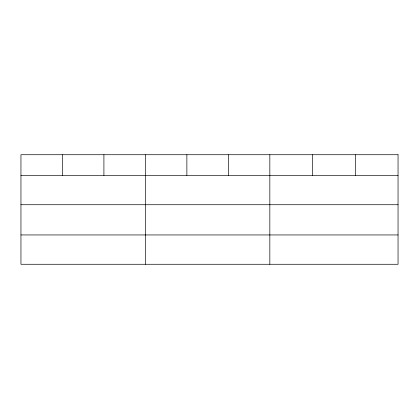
<?xml version="1.0" encoding="UTF-8"?>
<svg xmlns="http://www.w3.org/2000/svg" width="419" height="419" viewBox="0 0 419 419"><rect width="100%" height="100%" fill="white"/><g stroke="black" fill="none" stroke-linecap="round" stroke-linejoin="round"><path stroke-width="0.63" d="M20.95 175.399L398.05 175.399M20.95 204.729L398.05 204.729M20.95 234.944L398.05 234.944M355.312 154.726L355.312 175.399M312.574 154.726L312.574 175.399M269.836 154.726L269.836 264.274M228.355 154.726L228.355 175.399M186.874 154.726L186.874 175.399M145.393 154.726L145.393 264.274M103.912 154.726L103.912 175.399M62.431 154.726L62.431 175.399M398.05 154.726L20.95 154.726L20.95 264.274L398.05 264.274L398.05 154.726"/></g></svg>
